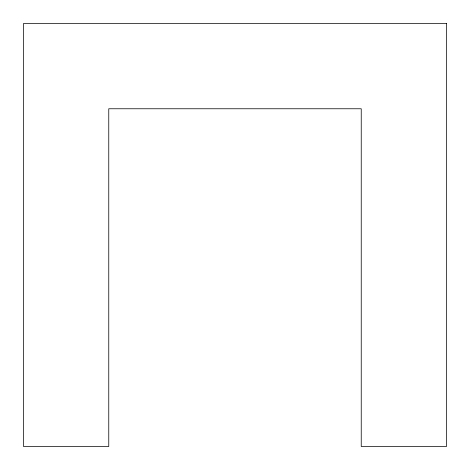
<?xml version="1.0" encoding="UTF-8"?>
<svg xmlns="http://www.w3.org/2000/svg" width="470" height="470" viewBox="0 0 470 470"><rect width="100%" height="100%" fill="white"/><g stroke="black" fill="none" stroke-linecap="round" stroke-linejoin="round"><path stroke-width="0.7" d="M446.5 23.5L23.5 23.5L23.5 446.5L108.764 446.5L108.764 108.764L361.236 108.764L361.236 446.5L446.5 446.5L446.5 23.5"/></g></svg>
